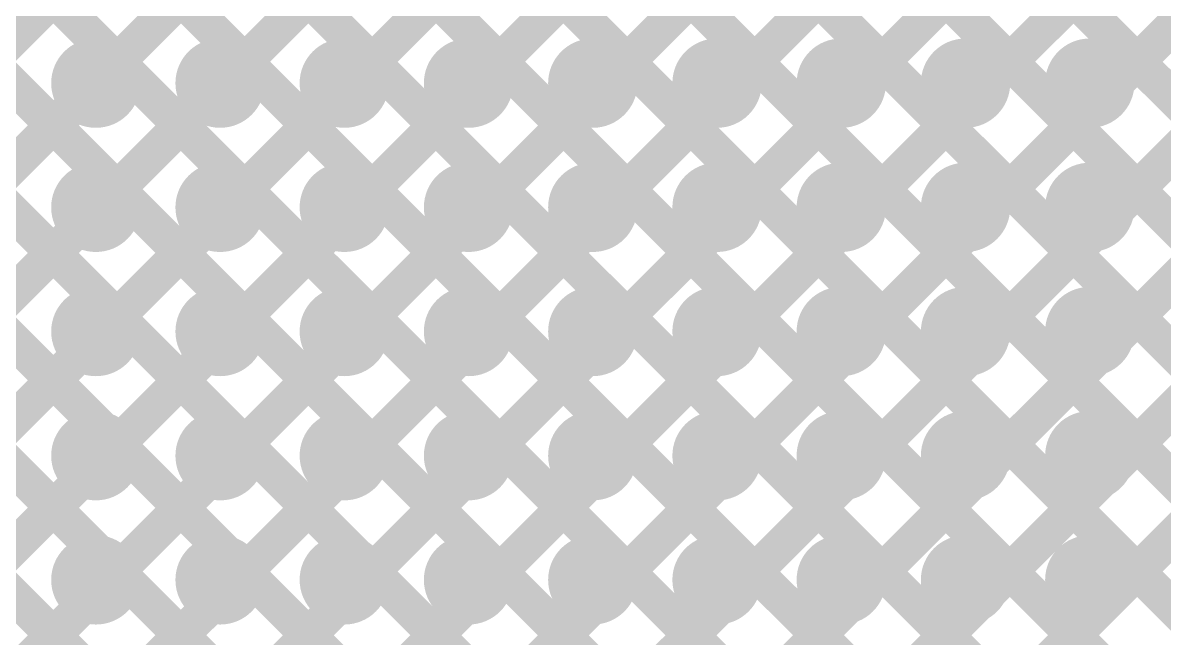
# Model space of a CAD drawing. Header units: millimetres. Extents: x -0.28 to 3.03, y -0.05 to 3.12.
# Drawn here: x 2.2924 to 2.5456, y 2.8305 to 2.967 of the extents above; entities that cross this region are included whole.
import ezdxf

# ---------------------------------------------------------------- set-up
doc = ezdxf.new("R2010")
doc.units = ezdxf.units.MM
doc.header["$MEASUREMENT"] = 0
for name, color, linetype in [('BottomLayer', 5, 'Continuous'), ('BottomSolder', 6, 'Continuous'), ('TopLayer', 1, 'Continuous'), ('TopSolder', 216, 'Continuous'), ('ViaHoleLayer', 16, 'Continuous')]:
    doc.layers.add(name, color=color, linetype=linetype)

msp = doc.modelspace()

# ---------------------------------------------------------------- hatches: boundary and pattern name
at = {"layer": 'BottomLayer'}
for points in [[(2.02174, 2.46317), (2.01609, 2.46883), (2.64969, 3.10243), (2.65535, 3.09678)], [(2.02787, 3.09678), (2.03353, 3.10243), (2.53433, 2.60163), (2.52867, 2.59598)], [(2.04792, 2.71562), (2.04226, 2.72127), (2.42342, 3.10243), (2.42908, 3.09678)], [(2.05616, 3.09678), (2.06181, 3.10243), (2.53433, 2.62992), (2.52867, 2.62426)], [(2.06923, 2.70864), (2.06357, 2.7143), (2.4517, 3.10243), (2.45736, 3.09678)], [(2.07433, 2.60061), (2.06867, 2.60626), (2.56484, 3.10243), (2.5705, 3.09678)], [(2.07433, 2.54404), (2.06867, 2.5497), (2.62141, 3.10243), (2.62707, 3.09678)], [(2.07433, 2.62889), (2.06867, 2.63455), (2.53656, 3.10243), (2.54221, 3.09678)], [(2.07433, 2.57232), (2.06867, 2.57798), (2.59313, 3.10243), (2.59878, 3.09678)], [(2.08287, 2.694), (2.07721, 2.69966), (2.47999, 3.10243), (2.48565, 3.09678)], [(2.08828, 2.67112), (2.08262, 2.67678), (2.50827, 3.10243), (2.51393, 3.09678)], [(2.08444, 3.09678), (2.0901, 3.10243), (2.51996, 2.67258), (2.5143, 2.66692)], [(2.11272, 3.09678), (2.11838, 3.10243), (2.52322, 2.69759), (2.51757, 2.69194)], [(2.14101, 3.09678), (2.14667, 3.10243), (2.53573, 2.71337), (2.53008, 2.70771)], [(2.16929, 3.09678), (2.17495, 3.10243), (2.55553, 2.72186), (2.54987, 2.7162)], [(2.19758, 3.09678), (2.20323, 3.10243), (2.71083, 2.59484), (2.70517, 2.58918)], [(2.22586, 3.09678), (2.23152, 3.10243), (2.71083, 2.62312), (2.70517, 2.61747)], [(2.25415, 3.09678), (2.2598, 3.10243), (2.71083, 2.65141), (2.70517, 2.64575)], [(2.28243, 3.09678), (2.28809, 3.10243), (2.71083, 2.67969), (2.70517, 2.67404)], [(2.30352, 2.71667), (2.29787, 2.72232), (2.67798, 3.10243), (2.68364, 3.09678)], [(2.31071, 3.09678), (2.31637, 3.10243), (2.71083, 2.70798), (2.70517, 2.70232)], [(2.32573, 2.71059), (2.32007, 2.71625), (2.70517, 3.10134), (2.71083, 3.09569)], [(2.339, 3.09678), (2.34466, 3.10243), (2.71083, 2.73626), (2.70517, 2.7306)], [(2.36728, 3.09678), (2.37294, 3.10243), (2.71083, 2.76455), (2.70517, 2.75889)], [(2.39557, 3.09678), (2.40122, 3.10243), (2.71083, 2.79283), (2.70517, 2.78717)], [(2.33996, 2.69654), (2.33431, 2.70219), (2.70517, 3.07306), (2.71083, 3.0674)], [(2.34632, 2.67461), (2.34067, 2.68027), (2.70517, 3.04478), (2.71083, 3.03912)], [(2.33233, 2.63233), (2.32667, 2.63799), (2.70517, 3.01649), (2.71083, 3.01083)]]:
    msp.add_hatch(color=5, dxfattribs=at).paths.add_polyline_path(points)
h = msp.add_hatch(color=5, dxfattribs=at)
edge = h.paths.add_edge_path()
edge.add_arc((2.30861, 2.95365), 0.00886, 0, 360)
h = msp.add_hatch(color=5, dxfattribs=at)
edge = h.paths.add_edge_path()
edge.add_arc((2.33617, 2.95365), 0.00886, 0, 360)
h = msp.add_hatch(color=5, dxfattribs=at)
edge = h.paths.add_edge_path()
edge.add_arc((2.36372, 2.95365), 0.00886, 0, 360)
h = msp.add_hatch(color=5, dxfattribs=at)
edge = h.paths.add_edge_path()
edge.add_arc((2.39128, 2.95365), 0.00886, 0, 360)
h = msp.add_hatch(color=5, dxfattribs=at)
edge = h.paths.add_edge_path()
edge.add_arc((2.41884, 2.95365), 0.00886, 0, 360)
h = msp.add_hatch(color=5, dxfattribs=at)
edge = h.paths.add_edge_path()
edge.add_arc((2.4464, 2.95365), 0.00886, 0, 360)
h = msp.add_hatch(color=5, dxfattribs=at)
edge = h.paths.add_edge_path()
edge.add_arc((2.47396, 2.95365), 0.00886, 0, 360)
h = msp.add_hatch(color=5, dxfattribs=at)
edge = h.paths.add_edge_path()
edge.add_arc((2.50152, 2.95365), 0.00886, 0, 360)
h = msp.add_hatch(color=5, dxfattribs=at)
edge = h.paths.add_edge_path()
edge.add_arc((2.52908, 2.95365), 0.00886, 0, 360)
h = msp.add_hatch(color=5, dxfattribs=at)
edge = h.paths.add_edge_path()
edge.add_arc((2.30861, 2.92609), 0.00886, 0, 360)
h = msp.add_hatch(color=5, dxfattribs=at)
edge = h.paths.add_edge_path()
edge.add_arc((2.33617, 2.92609), 0.00886, 0, 360)
h = msp.add_hatch(color=5, dxfattribs=at)
edge = h.paths.add_edge_path()
edge.add_arc((2.36372, 2.92609), 0.00886, 0, 360)
h = msp.add_hatch(color=5, dxfattribs=at)
edge = h.paths.add_edge_path()
edge.add_arc((2.39128, 2.92609), 0.00886, 0, 360)
h = msp.add_hatch(color=5, dxfattribs=at)
edge = h.paths.add_edge_path()
edge.add_arc((2.41884, 2.92609), 0.00886, 0, 360)
h = msp.add_hatch(color=5, dxfattribs=at)
edge = h.paths.add_edge_path()
edge.add_arc((2.4464, 2.92609), 0.00886, 0, 360)
h = msp.add_hatch(color=5, dxfattribs=at)
edge = h.paths.add_edge_path()
edge.add_arc((2.47396, 2.92609), 0.00886, 0, 360)
h = msp.add_hatch(color=5, dxfattribs=at)
edge = h.paths.add_edge_path()
edge.add_arc((2.50152, 2.92609), 0.00886, 0, 360)
h = msp.add_hatch(color=5, dxfattribs=at)
edge = h.paths.add_edge_path()
edge.add_arc((2.52908, 2.92609), 0.00886, 0, 360)
h = msp.add_hatch(color=5, dxfattribs=at)
edge = h.paths.add_edge_path()
edge.add_arc((2.30861, 2.89853), 0.00886, 0, 360)
h = msp.add_hatch(color=5, dxfattribs=at)
edge = h.paths.add_edge_path()
edge.add_arc((2.33617, 2.89853), 0.00886, 0, 360)
h = msp.add_hatch(color=5, dxfattribs=at)
edge = h.paths.add_edge_path()
edge.add_arc((2.36372, 2.89853), 0.00886, 0, 360)
h = msp.add_hatch(color=5, dxfattribs=at)
edge = h.paths.add_edge_path()
edge.add_arc((2.39128, 2.89853), 0.00886, 0, 360)
h = msp.add_hatch(color=5, dxfattribs=at)
edge = h.paths.add_edge_path()
edge.add_arc((2.41884, 2.89853), 0.00886, 0, 360)
h = msp.add_hatch(color=5, dxfattribs=at)
edge = h.paths.add_edge_path()
edge.add_arc((2.4464, 2.89853), 0.00886, 0, 360)
h = msp.add_hatch(color=5, dxfattribs=at)
edge = h.paths.add_edge_path()
edge.add_arc((2.47396, 2.89853), 0.00886, 0, 360)
h = msp.add_hatch(color=5, dxfattribs=at)
edge = h.paths.add_edge_path()
edge.add_arc((2.50152, 2.89853), 0.00886, 0, 360)
h = msp.add_hatch(color=5, dxfattribs=at)
edge = h.paths.add_edge_path()
edge.add_arc((2.52908, 2.89853), 0.00886, 0, 360)
h = msp.add_hatch(color=5, dxfattribs=at)
edge = h.paths.add_edge_path()
edge.add_arc((2.30861, 2.87097), 0.00886, 0, 360)
h = msp.add_hatch(color=5, dxfattribs=at)
edge = h.paths.add_edge_path()
edge.add_arc((2.33617, 2.87097), 0.00886, 0, 360)
h = msp.add_hatch(color=5, dxfattribs=at)
edge = h.paths.add_edge_path()
edge.add_arc((2.36372, 2.87097), 0.00886, 0, 360)
h = msp.add_hatch(color=5, dxfattribs=at)
edge = h.paths.add_edge_path()
edge.add_arc((2.39128, 2.87097), 0.00886, 0, 360)
h = msp.add_hatch(color=5, dxfattribs=at)
edge = h.paths.add_edge_path()
edge.add_arc((2.41884, 2.87097), 0.00886, 0, 360)
h = msp.add_hatch(color=5, dxfattribs=at)
edge = h.paths.add_edge_path()
edge.add_arc((2.4464, 2.87097), 0.00886, 0, 360)
h = msp.add_hatch(color=5, dxfattribs=at)
edge = h.paths.add_edge_path()
edge.add_arc((2.47396, 2.87097), 0.00886, 0, 360)
h = msp.add_hatch(color=5, dxfattribs=at)
edge = h.paths.add_edge_path()
edge.add_arc((2.50152, 2.87097), 0.00886, 0, 360)
h = msp.add_hatch(color=5, dxfattribs=at)
edge = h.paths.add_edge_path()
edge.add_arc((2.52908, 2.87097), 0.00886, 0, 360)
h = msp.add_hatch(color=5, dxfattribs=at)
edge = h.paths.add_edge_path()
edge.add_arc((2.30861, 2.84341), 0.00886, 0, 360)
h = msp.add_hatch(color=5, dxfattribs=at)
edge = h.paths.add_edge_path()
edge.add_arc((2.33617, 2.84341), 0.00886, 0, 360)
h = msp.add_hatch(color=5, dxfattribs=at)
edge = h.paths.add_edge_path()
edge.add_arc((2.36372, 2.84341), 0.00886, 0, 360)
h = msp.add_hatch(color=5, dxfattribs=at)
edge = h.paths.add_edge_path()
edge.add_arc((2.39128, 2.84341), 0.00886, 0, 360)
h = msp.add_hatch(color=5, dxfattribs=at)
edge = h.paths.add_edge_path()
edge.add_arc((2.41884, 2.84341), 0.00886, 0, 360)
h = msp.add_hatch(color=5, dxfattribs=at)
edge = h.paths.add_edge_path()
edge.add_arc((2.4464, 2.84341), 0.00886, 0, 360)
h = msp.add_hatch(color=5, dxfattribs=at)
edge = h.paths.add_edge_path()
edge.add_arc((2.47396, 2.84341), 0.00886, 0, 360)
h = msp.add_hatch(color=5, dxfattribs=at)
edge = h.paths.add_edge_path()
edge.add_arc((2.50152, 2.84341), 0.00886, 0, 360)
h = msp.add_hatch(color=5, dxfattribs=at)
edge = h.paths.add_edge_path()
edge.add_arc((2.52908, 2.84341), 0.00886, 0, 360)
at = {"layer": 'BottomSolder'}
h = msp.add_hatch(color=6, dxfattribs=at)
edge = h.paths.add_edge_path()
edge.add_arc((2.30861, 2.95365), 0.00991, 0, 360)
h = msp.add_hatch(color=6, dxfattribs=at)
edge = h.paths.add_edge_path()
edge.add_arc((2.33617, 2.95365), 0.00991, 0, 360)
h = msp.add_hatch(color=6, dxfattribs=at)
edge = h.paths.add_edge_path()
edge.add_arc((2.36372, 2.95365), 0.00991, 0, 360)
h = msp.add_hatch(color=6, dxfattribs=at)
edge = h.paths.add_edge_path()
edge.add_arc((2.39128, 2.95365), 0.00991, 0, 360)
h = msp.add_hatch(color=6, dxfattribs=at)
edge = h.paths.add_edge_path()
edge.add_arc((2.41884, 2.95365), 0.00991, 0, 360)
h = msp.add_hatch(color=6, dxfattribs=at)
edge = h.paths.add_edge_path()
edge.add_arc((2.4464, 2.95365), 0.00991, 0, 360)
h = msp.add_hatch(color=6, dxfattribs=at)
edge = h.paths.add_edge_path()
edge.add_arc((2.47396, 2.95365), 0.00991, 0, 360)
h = msp.add_hatch(color=6, dxfattribs=at)
edge = h.paths.add_edge_path()
edge.add_arc((2.50152, 2.95365), 0.00991, 0, 360)
h = msp.add_hatch(color=6, dxfattribs=at)
edge = h.paths.add_edge_path()
edge.add_arc((2.52908, 2.95365), 0.00991, 0, 360)
h = msp.add_hatch(color=6, dxfattribs=at)
edge = h.paths.add_edge_path()
edge.add_arc((2.30861, 2.92609), 0.00991, 0, 360)
h = msp.add_hatch(color=6, dxfattribs=at)
edge = h.paths.add_edge_path()
edge.add_arc((2.33617, 2.92609), 0.00991, 0, 360)
h = msp.add_hatch(color=6, dxfattribs=at)
edge = h.paths.add_edge_path()
edge.add_arc((2.36372, 2.92609), 0.00991, 0, 360)
h = msp.add_hatch(color=6, dxfattribs=at)
edge = h.paths.add_edge_path()
edge.add_arc((2.39128, 2.92609), 0.00991, 0, 360)
h = msp.add_hatch(color=6, dxfattribs=at)
edge = h.paths.add_edge_path()
edge.add_arc((2.41884, 2.92609), 0.00991, 0, 360)
h = msp.add_hatch(color=6, dxfattribs=at)
edge = h.paths.add_edge_path()
edge.add_arc((2.4464, 2.92609), 0.00991, 0, 360)
h = msp.add_hatch(color=6, dxfattribs=at)
edge = h.paths.add_edge_path()
edge.add_arc((2.47396, 2.92609), 0.00991, 0, 360)
h = msp.add_hatch(color=6, dxfattribs=at)
edge = h.paths.add_edge_path()
edge.add_arc((2.50152, 2.92609), 0.00991, 0, 360)
h = msp.add_hatch(color=6, dxfattribs=at)
edge = h.paths.add_edge_path()
edge.add_arc((2.52908, 2.92609), 0.00991, 0, 360)
h = msp.add_hatch(color=6, dxfattribs=at)
edge = h.paths.add_edge_path()
edge.add_arc((2.30861, 2.89853), 0.00991, 0, 360)
h = msp.add_hatch(color=6, dxfattribs=at)
edge = h.paths.add_edge_path()
edge.add_arc((2.33617, 2.89853), 0.00991, 0, 360)
h = msp.add_hatch(color=6, dxfattribs=at)
edge = h.paths.add_edge_path()
edge.add_arc((2.36372, 2.89853), 0.00991, 0, 360)
h = msp.add_hatch(color=6, dxfattribs=at)
edge = h.paths.add_edge_path()
edge.add_arc((2.39128, 2.89853), 0.00991, 0, 360)
h = msp.add_hatch(color=6, dxfattribs=at)
edge = h.paths.add_edge_path()
edge.add_arc((2.41884, 2.89853), 0.00991, 0, 360)
h = msp.add_hatch(color=6, dxfattribs=at)
edge = h.paths.add_edge_path()
edge.add_arc((2.4464, 2.89853), 0.00991, 0, 360)
h = msp.add_hatch(color=6, dxfattribs=at)
edge = h.paths.add_edge_path()
edge.add_arc((2.47396, 2.89853), 0.00991, 0, 360)
h = msp.add_hatch(color=6, dxfattribs=at)
edge = h.paths.add_edge_path()
edge.add_arc((2.50152, 2.89853), 0.00991, 0, 360)
h = msp.add_hatch(color=6, dxfattribs=at)
edge = h.paths.add_edge_path()
edge.add_arc((2.52908, 2.89853), 0.00991, 0, 360)
h = msp.add_hatch(color=6, dxfattribs=at)
edge = h.paths.add_edge_path()
edge.add_arc((2.30861, 2.87097), 0.00991, 0, 360)
h = msp.add_hatch(color=6, dxfattribs=at)
edge = h.paths.add_edge_path()
edge.add_arc((2.33617, 2.87097), 0.00991, 0, 360)
h = msp.add_hatch(color=6, dxfattribs=at)
edge = h.paths.add_edge_path()
edge.add_arc((2.36372, 2.87097), 0.00991, 0, 360)
h = msp.add_hatch(color=6, dxfattribs=at)
edge = h.paths.add_edge_path()
edge.add_arc((2.39128, 2.87097), 0.00991, 0, 360)
h = msp.add_hatch(color=6, dxfattribs=at)
edge = h.paths.add_edge_path()
edge.add_arc((2.41884, 2.87097), 0.00991, 0, 360)
h = msp.add_hatch(color=6, dxfattribs=at)
edge = h.paths.add_edge_path()
edge.add_arc((2.4464, 2.87097), 0.00991, 0, 360)
h = msp.add_hatch(color=6, dxfattribs=at)
edge = h.paths.add_edge_path()
edge.add_arc((2.47396, 2.87097), 0.00991, 0, 360)
h = msp.add_hatch(color=6, dxfattribs=at)
edge = h.paths.add_edge_path()
edge.add_arc((2.50152, 2.87097), 0.00991, 0, 360)
h = msp.add_hatch(color=6, dxfattribs=at)
edge = h.paths.add_edge_path()
edge.add_arc((2.52908, 2.87097), 0.00991, 0, 360)
h = msp.add_hatch(color=6, dxfattribs=at)
edge = h.paths.add_edge_path()
edge.add_arc((2.30861, 2.84341), 0.00991, 0, 360)
h = msp.add_hatch(color=6, dxfattribs=at)
edge = h.paths.add_edge_path()
edge.add_arc((2.33617, 2.84341), 0.00991, 0, 360)
h = msp.add_hatch(color=6, dxfattribs=at)
edge = h.paths.add_edge_path()
edge.add_arc((2.36372, 2.84341), 0.00991, 0, 360)
h = msp.add_hatch(color=6, dxfattribs=at)
edge = h.paths.add_edge_path()
edge.add_arc((2.39128, 2.84341), 0.00991, 0, 360)
h = msp.add_hatch(color=6, dxfattribs=at)
edge = h.paths.add_edge_path()
edge.add_arc((2.41884, 2.84341), 0.00991, 0, 360)
h = msp.add_hatch(color=6, dxfattribs=at)
edge = h.paths.add_edge_path()
edge.add_arc((2.4464, 2.84341), 0.00991, 0, 360)
h = msp.add_hatch(color=6, dxfattribs=at)
edge = h.paths.add_edge_path()
edge.add_arc((2.47396, 2.84341), 0.00991, 0, 360)
h = msp.add_hatch(color=6, dxfattribs=at)
edge = h.paths.add_edge_path()
edge.add_arc((2.50152, 2.84341), 0.00991, 0, 360)
h = msp.add_hatch(color=6, dxfattribs=at)
edge = h.paths.add_edge_path()
edge.add_arc((2.52908, 2.84341), 0.00991, 0, 360)
at = {"layer": 'TopLayer'}
for points in [[(1.8094, 2.36397), (1.80374, 2.36962), (2.53595, 3.10183), (2.54161, 3.09617)], [(1.83098, 2.35726), (1.82532, 2.36291), (2.56424, 3.10183), (2.56989, 3.09617)], [(1.84512, 2.34311), (1.83946, 2.34877), (2.59252, 3.10183), (2.59818, 3.09617)], [(1.85926, 2.32897), (1.8536, 2.33463), (2.6208, 3.10183), (2.62646, 3.09617)], [(1.8734, 2.31483), (1.86775, 2.32049), (2.64909, 3.10183), (2.65475, 3.09617)], [(2.02848, 3.09617), (2.03413, 3.10183), (2.71185, 2.42411), (2.7062, 2.41845)], [(2.04792, 2.71562), (2.04226, 2.72127), (2.42281, 3.10183), (2.42847, 3.09617)], [(2.05676, 3.09617), (2.06242, 3.10183), (2.71185, 2.45239), (2.7062, 2.44674)], [(2.06923, 2.70864), (2.06357, 2.7143), (2.4511, 3.10183), (2.45675, 3.09617)], [(2.08287, 2.694), (2.07721, 2.69966), (2.47938, 3.10183), (2.48504, 3.09617)], [(2.08828, 2.67112), (2.08262, 2.67678), (2.50767, 3.10183), (2.51332, 3.09617)], [(2.08505, 3.09617), (2.0907, 3.10183), (2.51996, 2.67258), (2.5143, 2.66692)], [(2.11333, 3.09617), (2.11899, 3.10183), (2.52322, 2.69759), (2.51757, 2.69194)], [(2.14161, 3.09617), (2.14727, 3.10183), (2.53573, 2.71337), (2.53008, 2.70771)], [(2.1699, 3.09617), (2.17556, 3.10183), (2.55553, 2.72186), (2.54987, 2.7162)], [(2.19818, 3.09617), (2.20384, 3.10183), (2.71185, 2.59382), (2.7062, 2.58816)], [(2.22647, 3.09617), (2.23212, 3.10183), (2.71185, 2.6221), (2.7062, 2.61644)], [(2.25475, 3.09617), (2.26041, 3.10183), (2.71185, 2.65038), (2.7062, 2.64473)], [(2.28304, 3.09617), (2.28869, 3.10183), (2.71185, 2.67867), (2.7062, 2.67301)], [(2.30352, 2.71667), (2.29787, 2.72232), (2.67737, 3.10183), (2.68303, 3.09617)], [(2.31132, 3.09617), (2.31698, 3.10183), (2.71185, 2.70695), (2.7062, 2.7013)], [(2.32573, 2.71059), (2.32007, 2.71625), (2.70566, 3.10183), (2.71131, 3.09617)], [(2.3396, 3.09617), (2.34526, 3.10183), (2.71185, 2.73524), (2.7062, 2.72958)], [(2.36789, 3.09617), (2.37355, 3.10183), (2.71185, 2.76352), (2.7062, 2.75786)], [(2.39617, 3.09617), (2.40183, 3.10183), (2.71185, 2.79181), (2.7062, 2.78615)], [(2.33996, 2.69654), (2.33431, 2.70219), (2.7062, 3.07408), (2.71185, 3.06843)], [(2.34632, 2.67461), (2.34067, 2.68027), (2.7062, 3.0458), (2.71185, 3.04014)], [(1.94411, 2.24412), (1.93846, 2.24978), (2.7062, 3.01751), (2.71185, 3.01186)]]:
    msp.add_hatch(color=1, dxfattribs=at).paths.add_polyline_path(points)
h = msp.add_hatch(color=1, dxfattribs=at)
edge = h.paths.add_edge_path()
edge.add_arc((2.30861, 2.95365), 0.00886, 0, 360)
h = msp.add_hatch(color=1, dxfattribs=at)
edge = h.paths.add_edge_path()
edge.add_arc((2.33617, 2.95365), 0.00886, 0, 360)
h = msp.add_hatch(color=1, dxfattribs=at)
edge = h.paths.add_edge_path()
edge.add_arc((2.36372, 2.95365), 0.00886, 0, 360)
h = msp.add_hatch(color=1, dxfattribs=at)
edge = h.paths.add_edge_path()
edge.add_arc((2.39128, 2.95365), 0.00886, 0, 360)
h = msp.add_hatch(color=1, dxfattribs=at)
edge = h.paths.add_edge_path()
edge.add_arc((2.41884, 2.95365), 0.00886, 0, 360)
h = msp.add_hatch(color=1, dxfattribs=at)
edge = h.paths.add_edge_path()
edge.add_arc((2.4464, 2.95365), 0.00886, 0, 360)
h = msp.add_hatch(color=1, dxfattribs=at)
edge = h.paths.add_edge_path()
edge.add_arc((2.47396, 2.95365), 0.00886, 0, 360)
h = msp.add_hatch(color=1, dxfattribs=at)
edge = h.paths.add_edge_path()
edge.add_arc((2.50152, 2.95365), 0.00886, 0, 360)
h = msp.add_hatch(color=1, dxfattribs=at)
edge = h.paths.add_edge_path()
edge.add_arc((2.52908, 2.95365), 0.00886, 0, 360)
h = msp.add_hatch(color=1, dxfattribs=at)
edge = h.paths.add_edge_path()
edge.add_arc((2.30861, 2.92609), 0.00886, 0, 360)
h = msp.add_hatch(color=1, dxfattribs=at)
edge = h.paths.add_edge_path()
edge.add_arc((2.33617, 2.92609), 0.00886, 0, 360)
h = msp.add_hatch(color=1, dxfattribs=at)
edge = h.paths.add_edge_path()
edge.add_arc((2.36372, 2.92609), 0.00886, 0, 360)
h = msp.add_hatch(color=1, dxfattribs=at)
edge = h.paths.add_edge_path()
edge.add_arc((2.39128, 2.92609), 0.00886, 0, 360)
h = msp.add_hatch(color=1, dxfattribs=at)
edge = h.paths.add_edge_path()
edge.add_arc((2.41884, 2.92609), 0.00886, 0, 360)
h = msp.add_hatch(color=1, dxfattribs=at)
edge = h.paths.add_edge_path()
edge.add_arc((2.4464, 2.92609), 0.00886, 0, 360)
h = msp.add_hatch(color=1, dxfattribs=at)
edge = h.paths.add_edge_path()
edge.add_arc((2.47396, 2.92609), 0.00886, 0, 360)
h = msp.add_hatch(color=1, dxfattribs=at)
edge = h.paths.add_edge_path()
edge.add_arc((2.50152, 2.92609), 0.00886, 0, 360)
h = msp.add_hatch(color=1, dxfattribs=at)
edge = h.paths.add_edge_path()
edge.add_arc((2.52908, 2.92609), 0.00886, 0, 360)
h = msp.add_hatch(color=1, dxfattribs=at)
edge = h.paths.add_edge_path()
edge.add_arc((2.30861, 2.89853), 0.00886, 0, 360)
h = msp.add_hatch(color=1, dxfattribs=at)
edge = h.paths.add_edge_path()
edge.add_arc((2.33617, 2.89853), 0.00886, 0, 360)
h = msp.add_hatch(color=1, dxfattribs=at)
edge = h.paths.add_edge_path()
edge.add_arc((2.36372, 2.89853), 0.00886, 0, 360)
h = msp.add_hatch(color=1, dxfattribs=at)
edge = h.paths.add_edge_path()
edge.add_arc((2.39128, 2.89853), 0.00886, 0, 360)
h = msp.add_hatch(color=1, dxfattribs=at)
edge = h.paths.add_edge_path()
edge.add_arc((2.41884, 2.89853), 0.00886, 0, 360)
h = msp.add_hatch(color=1, dxfattribs=at)
edge = h.paths.add_edge_path()
edge.add_arc((2.4464, 2.89853), 0.00886, 0, 360)
h = msp.add_hatch(color=1, dxfattribs=at)
edge = h.paths.add_edge_path()
edge.add_arc((2.47396, 2.89853), 0.00886, 0, 360)
h = msp.add_hatch(color=1, dxfattribs=at)
edge = h.paths.add_edge_path()
edge.add_arc((2.50152, 2.89853), 0.00886, 0, 360)
h = msp.add_hatch(color=1, dxfattribs=at)
edge = h.paths.add_edge_path()
edge.add_arc((2.52908, 2.89853), 0.00886, 0, 360)
h = msp.add_hatch(color=1, dxfattribs=at)
edge = h.paths.add_edge_path()
edge.add_arc((2.30861, 2.87097), 0.00886, 0, 360)
h = msp.add_hatch(color=1, dxfattribs=at)
edge = h.paths.add_edge_path()
edge.add_arc((2.33617, 2.87097), 0.00886, 0, 360)
h = msp.add_hatch(color=1, dxfattribs=at)
edge = h.paths.add_edge_path()
edge.add_arc((2.36372, 2.87097), 0.00886, 0, 360)
h = msp.add_hatch(color=1, dxfattribs=at)
edge = h.paths.add_edge_path()
edge.add_arc((2.39128, 2.87097), 0.00886, 0, 360)
h = msp.add_hatch(color=1, dxfattribs=at)
edge = h.paths.add_edge_path()
edge.add_arc((2.41884, 2.87097), 0.00886, 0, 360)
h = msp.add_hatch(color=1, dxfattribs=at)
edge = h.paths.add_edge_path()
edge.add_arc((2.4464, 2.87097), 0.00886, 0, 360)
h = msp.add_hatch(color=1, dxfattribs=at)
edge = h.paths.add_edge_path()
edge.add_arc((2.47396, 2.87097), 0.00886, 0, 360)
h = msp.add_hatch(color=1, dxfattribs=at)
edge = h.paths.add_edge_path()
edge.add_arc((2.50152, 2.87097), 0.00886, 0, 360)
h = msp.add_hatch(color=1, dxfattribs=at)
edge = h.paths.add_edge_path()
edge.add_arc((2.52908, 2.87097), 0.00886, 0, 360)
h = msp.add_hatch(color=1, dxfattribs=at)
edge = h.paths.add_edge_path()
edge.add_arc((2.30861, 2.84341), 0.00886, 0, 360)
h = msp.add_hatch(color=1, dxfattribs=at)
edge = h.paths.add_edge_path()
edge.add_arc((2.33617, 2.84341), 0.00886, 0, 360)
h = msp.add_hatch(color=1, dxfattribs=at)
edge = h.paths.add_edge_path()
edge.add_arc((2.36372, 2.84341), 0.00886, 0, 360)
h = msp.add_hatch(color=1, dxfattribs=at)
edge = h.paths.add_edge_path()
edge.add_arc((2.39128, 2.84341), 0.00886, 0, 360)
h = msp.add_hatch(color=1, dxfattribs=at)
edge = h.paths.add_edge_path()
edge.add_arc((2.41884, 2.84341), 0.00886, 0, 360)
h = msp.add_hatch(color=1, dxfattribs=at)
edge = h.paths.add_edge_path()
edge.add_arc((2.4464, 2.84341), 0.00886, 0, 360)
h = msp.add_hatch(color=1, dxfattribs=at)
edge = h.paths.add_edge_path()
edge.add_arc((2.47396, 2.84341), 0.00886, 0, 360)
h = msp.add_hatch(color=1, dxfattribs=at)
edge = h.paths.add_edge_path()
edge.add_arc((2.50152, 2.84341), 0.00886, 0, 360)
h = msp.add_hatch(color=1, dxfattribs=at)
edge = h.paths.add_edge_path()
edge.add_arc((2.52908, 2.84341), 0.00886, 0, 360)
at = {"layer": 'TopSolder'}
h = msp.add_hatch(color=216, dxfattribs=at)
edge = h.paths.add_edge_path()
edge.add_arc((2.30861, 2.95365), 0.00991, 0, 360)
h = msp.add_hatch(color=216, dxfattribs=at)
edge = h.paths.add_edge_path()
edge.add_arc((2.33617, 2.95365), 0.00991, 0, 360)
h = msp.add_hatch(color=216, dxfattribs=at)
edge = h.paths.add_edge_path()
edge.add_arc((2.36372, 2.95365), 0.00991, 0, 360)
h = msp.add_hatch(color=216, dxfattribs=at)
edge = h.paths.add_edge_path()
edge.add_arc((2.39128, 2.95365), 0.00991, 0, 360)
h = msp.add_hatch(color=216, dxfattribs=at)
edge = h.paths.add_edge_path()
edge.add_arc((2.41884, 2.95365), 0.00991, 0, 360)
h = msp.add_hatch(color=216, dxfattribs=at)
edge = h.paths.add_edge_path()
edge.add_arc((2.4464, 2.95365), 0.00991, 0, 360)
h = msp.add_hatch(color=216, dxfattribs=at)
edge = h.paths.add_edge_path()
edge.add_arc((2.47396, 2.95365), 0.00991, 0, 360)
h = msp.add_hatch(color=216, dxfattribs=at)
edge = h.paths.add_edge_path()
edge.add_arc((2.50152, 2.95365), 0.00991, 0, 360)
h = msp.add_hatch(color=216, dxfattribs=at)
edge = h.paths.add_edge_path()
edge.add_arc((2.52908, 2.95365), 0.00991, 0, 360)
h = msp.add_hatch(color=216, dxfattribs=at)
edge = h.paths.add_edge_path()
edge.add_arc((2.30861, 2.92609), 0.00991, 0, 360)
h = msp.add_hatch(color=216, dxfattribs=at)
edge = h.paths.add_edge_path()
edge.add_arc((2.33617, 2.92609), 0.00991, 0, 360)
h = msp.add_hatch(color=216, dxfattribs=at)
edge = h.paths.add_edge_path()
edge.add_arc((2.36372, 2.92609), 0.00991, 0, 360)
h = msp.add_hatch(color=216, dxfattribs=at)
edge = h.paths.add_edge_path()
edge.add_arc((2.39128, 2.92609), 0.00991, 0, 360)
h = msp.add_hatch(color=216, dxfattribs=at)
edge = h.paths.add_edge_path()
edge.add_arc((2.41884, 2.92609), 0.00991, 0, 360)
h = msp.add_hatch(color=216, dxfattribs=at)
edge = h.paths.add_edge_path()
edge.add_arc((2.4464, 2.92609), 0.00991, 0, 360)
h = msp.add_hatch(color=216, dxfattribs=at)
edge = h.paths.add_edge_path()
edge.add_arc((2.47396, 2.92609), 0.00991, 0, 360)
h = msp.add_hatch(color=216, dxfattribs=at)
edge = h.paths.add_edge_path()
edge.add_arc((2.50152, 2.92609), 0.00991, 0, 360)
h = msp.add_hatch(color=216, dxfattribs=at)
edge = h.paths.add_edge_path()
edge.add_arc((2.52908, 2.92609), 0.00991, 0, 360)
h = msp.add_hatch(color=216, dxfattribs=at)
edge = h.paths.add_edge_path()
edge.add_arc((2.30861, 2.89853), 0.00991, 0, 360)
h = msp.add_hatch(color=216, dxfattribs=at)
edge = h.paths.add_edge_path()
edge.add_arc((2.33617, 2.89853), 0.00991, 0, 360)
h = msp.add_hatch(color=216, dxfattribs=at)
edge = h.paths.add_edge_path()
edge.add_arc((2.36372, 2.89853), 0.00991, 0, 360)
h = msp.add_hatch(color=216, dxfattribs=at)
edge = h.paths.add_edge_path()
edge.add_arc((2.39128, 2.89853), 0.00991, 0, 360)
h = msp.add_hatch(color=216, dxfattribs=at)
edge = h.paths.add_edge_path()
edge.add_arc((2.41884, 2.89853), 0.00991, 0, 360)
h = msp.add_hatch(color=216, dxfattribs=at)
edge = h.paths.add_edge_path()
edge.add_arc((2.4464, 2.89853), 0.00991, 0, 360)
h = msp.add_hatch(color=216, dxfattribs=at)
edge = h.paths.add_edge_path()
edge.add_arc((2.47396, 2.89853), 0.00991, 0, 360)
h = msp.add_hatch(color=216, dxfattribs=at)
edge = h.paths.add_edge_path()
edge.add_arc((2.50152, 2.89853), 0.00991, 0, 360)
h = msp.add_hatch(color=216, dxfattribs=at)
edge = h.paths.add_edge_path()
edge.add_arc((2.52908, 2.89853), 0.00991, 0, 360)
h = msp.add_hatch(color=216, dxfattribs=at)
edge = h.paths.add_edge_path()
edge.add_arc((2.30861, 2.87097), 0.00991, 0, 360)
h = msp.add_hatch(color=216, dxfattribs=at)
edge = h.paths.add_edge_path()
edge.add_arc((2.33617, 2.87097), 0.00991, 0, 360)
h = msp.add_hatch(color=216, dxfattribs=at)
edge = h.paths.add_edge_path()
edge.add_arc((2.36372, 2.87097), 0.00991, 0, 360)
h = msp.add_hatch(color=216, dxfattribs=at)
edge = h.paths.add_edge_path()
edge.add_arc((2.39128, 2.87097), 0.00991, 0, 360)
h = msp.add_hatch(color=216, dxfattribs=at)
edge = h.paths.add_edge_path()
edge.add_arc((2.41884, 2.87097), 0.00991, 0, 360)
h = msp.add_hatch(color=216, dxfattribs=at)
edge = h.paths.add_edge_path()
edge.add_arc((2.4464, 2.87097), 0.00991, 0, 360)
h = msp.add_hatch(color=216, dxfattribs=at)
edge = h.paths.add_edge_path()
edge.add_arc((2.47396, 2.87097), 0.00991, 0, 360)
h = msp.add_hatch(color=216, dxfattribs=at)
edge = h.paths.add_edge_path()
edge.add_arc((2.50152, 2.87097), 0.00991, 0, 360)
h = msp.add_hatch(color=216, dxfattribs=at)
edge = h.paths.add_edge_path()
edge.add_arc((2.52908, 2.87097), 0.00991, 0, 360)
h = msp.add_hatch(color=216, dxfattribs=at)
edge = h.paths.add_edge_path()
edge.add_arc((2.30861, 2.84341), 0.00991, 0, 360)
h = msp.add_hatch(color=216, dxfattribs=at)
edge = h.paths.add_edge_path()
edge.add_arc((2.33617, 2.84341), 0.00991, 0, 360)
h = msp.add_hatch(color=216, dxfattribs=at)
edge = h.paths.add_edge_path()
edge.add_arc((2.36372, 2.84341), 0.00991, 0, 360)
h = msp.add_hatch(color=216, dxfattribs=at)
edge = h.paths.add_edge_path()
edge.add_arc((2.39128, 2.84341), 0.00991, 0, 360)
h = msp.add_hatch(color=216, dxfattribs=at)
edge = h.paths.add_edge_path()
edge.add_arc((2.41884, 2.84341), 0.00991, 0, 360)
h = msp.add_hatch(color=216, dxfattribs=at)
edge = h.paths.add_edge_path()
edge.add_arc((2.4464, 2.84341), 0.00991, 0, 360)
h = msp.add_hatch(color=216, dxfattribs=at)
edge = h.paths.add_edge_path()
edge.add_arc((2.47396, 2.84341), 0.00991, 0, 360)
h = msp.add_hatch(color=216, dxfattribs=at)
edge = h.paths.add_edge_path()
edge.add_arc((2.50152, 2.84341), 0.00991, 0, 360)
h = msp.add_hatch(color=216, dxfattribs=at)
edge = h.paths.add_edge_path()
edge.add_arc((2.52908, 2.84341), 0.00991, 0, 360)
at = {"layer": 'ViaHoleLayer'}
h = msp.add_hatch(color=16, dxfattribs=at)
edge = h.paths.add_edge_path()
edge.add_arc((2.30861, 2.95365), 0.00591, 0, 360)
h = msp.add_hatch(color=16, dxfattribs=at)
edge = h.paths.add_edge_path()
edge.add_arc((2.33617, 2.95365), 0.00591, 0, 360)
h = msp.add_hatch(color=16, dxfattribs=at)
edge = h.paths.add_edge_path()
edge.add_arc((2.36372, 2.95365), 0.00591, 0, 360)
h = msp.add_hatch(color=16, dxfattribs=at)
edge = h.paths.add_edge_path()
edge.add_arc((2.39128, 2.95365), 0.00591, 0, 360)
h = msp.add_hatch(color=16, dxfattribs=at)
edge = h.paths.add_edge_path()
edge.add_arc((2.41884, 2.95365), 0.00591, 0, 360)
h = msp.add_hatch(color=16, dxfattribs=at)
edge = h.paths.add_edge_path()
edge.add_arc((2.4464, 2.95365), 0.00591, 0, 360)
h = msp.add_hatch(color=16, dxfattribs=at)
edge = h.paths.add_edge_path()
edge.add_arc((2.47396, 2.95365), 0.00591, 0, 360)
h = msp.add_hatch(color=16, dxfattribs=at)
edge = h.paths.add_edge_path()
edge.add_arc((2.50152, 2.95365), 0.00591, 0, 360)
h = msp.add_hatch(color=16, dxfattribs=at)
edge = h.paths.add_edge_path()
edge.add_arc((2.52908, 2.95365), 0.00591, 0, 360)
h = msp.add_hatch(color=16, dxfattribs=at)
edge = h.paths.add_edge_path()
edge.add_arc((2.30861, 2.92609), 0.00591, 0, 360)
h = msp.add_hatch(color=16, dxfattribs=at)
edge = h.paths.add_edge_path()
edge.add_arc((2.33617, 2.92609), 0.00591, 0, 360)
h = msp.add_hatch(color=16, dxfattribs=at)
edge = h.paths.add_edge_path()
edge.add_arc((2.36372, 2.92609), 0.00591, 0, 360)
h = msp.add_hatch(color=16, dxfattribs=at)
edge = h.paths.add_edge_path()
edge.add_arc((2.39128, 2.92609), 0.00591, 0, 360)
h = msp.add_hatch(color=16, dxfattribs=at)
edge = h.paths.add_edge_path()
edge.add_arc((2.41884, 2.92609), 0.00591, 0, 360)
h = msp.add_hatch(color=16, dxfattribs=at)
edge = h.paths.add_edge_path()
edge.add_arc((2.4464, 2.92609), 0.00591, 0, 360)
h = msp.add_hatch(color=16, dxfattribs=at)
edge = h.paths.add_edge_path()
edge.add_arc((2.47396, 2.92609), 0.00591, 0, 360)
h = msp.add_hatch(color=16, dxfattribs=at)
edge = h.paths.add_edge_path()
edge.add_arc((2.50152, 2.92609), 0.00591, 0, 360)
h = msp.add_hatch(color=16, dxfattribs=at)
edge = h.paths.add_edge_path()
edge.add_arc((2.52908, 2.92609), 0.00591, 0, 360)
h = msp.add_hatch(color=16, dxfattribs=at)
edge = h.paths.add_edge_path()
edge.add_arc((2.30861, 2.89853), 0.00591, 0, 360)
h = msp.add_hatch(color=16, dxfattribs=at)
edge = h.paths.add_edge_path()
edge.add_arc((2.33617, 2.89853), 0.00591, 0, 360)
h = msp.add_hatch(color=16, dxfattribs=at)
edge = h.paths.add_edge_path()
edge.add_arc((2.36372, 2.89853), 0.00591, 0, 360)
h = msp.add_hatch(color=16, dxfattribs=at)
edge = h.paths.add_edge_path()
edge.add_arc((2.39128, 2.89853), 0.00591, 0, 360)
h = msp.add_hatch(color=16, dxfattribs=at)
edge = h.paths.add_edge_path()
edge.add_arc((2.41884, 2.89853), 0.00591, 0, 360)
h = msp.add_hatch(color=16, dxfattribs=at)
edge = h.paths.add_edge_path()
edge.add_arc((2.4464, 2.89853), 0.00591, 0, 360)
h = msp.add_hatch(color=16, dxfattribs=at)
edge = h.paths.add_edge_path()
edge.add_arc((2.47396, 2.89853), 0.00591, 0, 360)
h = msp.add_hatch(color=16, dxfattribs=at)
edge = h.paths.add_edge_path()
edge.add_arc((2.50152, 2.89853), 0.00591, 0, 360)
h = msp.add_hatch(color=16, dxfattribs=at)
edge = h.paths.add_edge_path()
edge.add_arc((2.52908, 2.89853), 0.00591, 0, 360)
h = msp.add_hatch(color=16, dxfattribs=at)
edge = h.paths.add_edge_path()
edge.add_arc((2.30861, 2.87097), 0.00591, 0, 360)
h = msp.add_hatch(color=16, dxfattribs=at)
edge = h.paths.add_edge_path()
edge.add_arc((2.33617, 2.87097), 0.00591, 0, 360)
h = msp.add_hatch(color=16, dxfattribs=at)
edge = h.paths.add_edge_path()
edge.add_arc((2.36372, 2.87097), 0.00591, 0, 360)
h = msp.add_hatch(color=16, dxfattribs=at)
edge = h.paths.add_edge_path()
edge.add_arc((2.39128, 2.87097), 0.00591, 0, 360)
h = msp.add_hatch(color=16, dxfattribs=at)
edge = h.paths.add_edge_path()
edge.add_arc((2.41884, 2.87097), 0.00591, 0, 360)
h = msp.add_hatch(color=16, dxfattribs=at)
edge = h.paths.add_edge_path()
edge.add_arc((2.4464, 2.87097), 0.00591, 0, 360)
h = msp.add_hatch(color=16, dxfattribs=at)
edge = h.paths.add_edge_path()
edge.add_arc((2.47396, 2.87097), 0.00591, 0, 360)
h = msp.add_hatch(color=16, dxfattribs=at)
edge = h.paths.add_edge_path()
edge.add_arc((2.50152, 2.87097), 0.00591, 0, 360)
h = msp.add_hatch(color=16, dxfattribs=at)
edge = h.paths.add_edge_path()
edge.add_arc((2.52908, 2.87097), 0.00591, 0, 360)
h = msp.add_hatch(color=16, dxfattribs=at)
edge = h.paths.add_edge_path()
edge.add_arc((2.30861, 2.84341), 0.00591, 0, 360)
h = msp.add_hatch(color=16, dxfattribs=at)
edge = h.paths.add_edge_path()
edge.add_arc((2.33617, 2.84341), 0.00591, 0, 360)
h = msp.add_hatch(color=16, dxfattribs=at)
edge = h.paths.add_edge_path()
edge.add_arc((2.36372, 2.84341), 0.00591, 0, 360)
h = msp.add_hatch(color=16, dxfattribs=at)
edge = h.paths.add_edge_path()
edge.add_arc((2.39128, 2.84341), 0.00591, 0, 360)
h = msp.add_hatch(color=16, dxfattribs=at)
edge = h.paths.add_edge_path()
edge.add_arc((2.41884, 2.84341), 0.00591, 0, 360)
h = msp.add_hatch(color=16, dxfattribs=at)
edge = h.paths.add_edge_path()
edge.add_arc((2.4464, 2.84341), 0.00591, 0, 360)
h = msp.add_hatch(color=16, dxfattribs=at)
edge = h.paths.add_edge_path()
edge.add_arc((2.47396, 2.84341), 0.00591, 0, 360)
h = msp.add_hatch(color=16, dxfattribs=at)
edge = h.paths.add_edge_path()
edge.add_arc((2.50152, 2.84341), 0.00591, 0, 360)
h = msp.add_hatch(color=16, dxfattribs=at)
edge = h.paths.add_edge_path()
edge.add_arc((2.52908, 2.84341), 0.00591, 0, 360)

doc.saveas('drawing.dxf')
